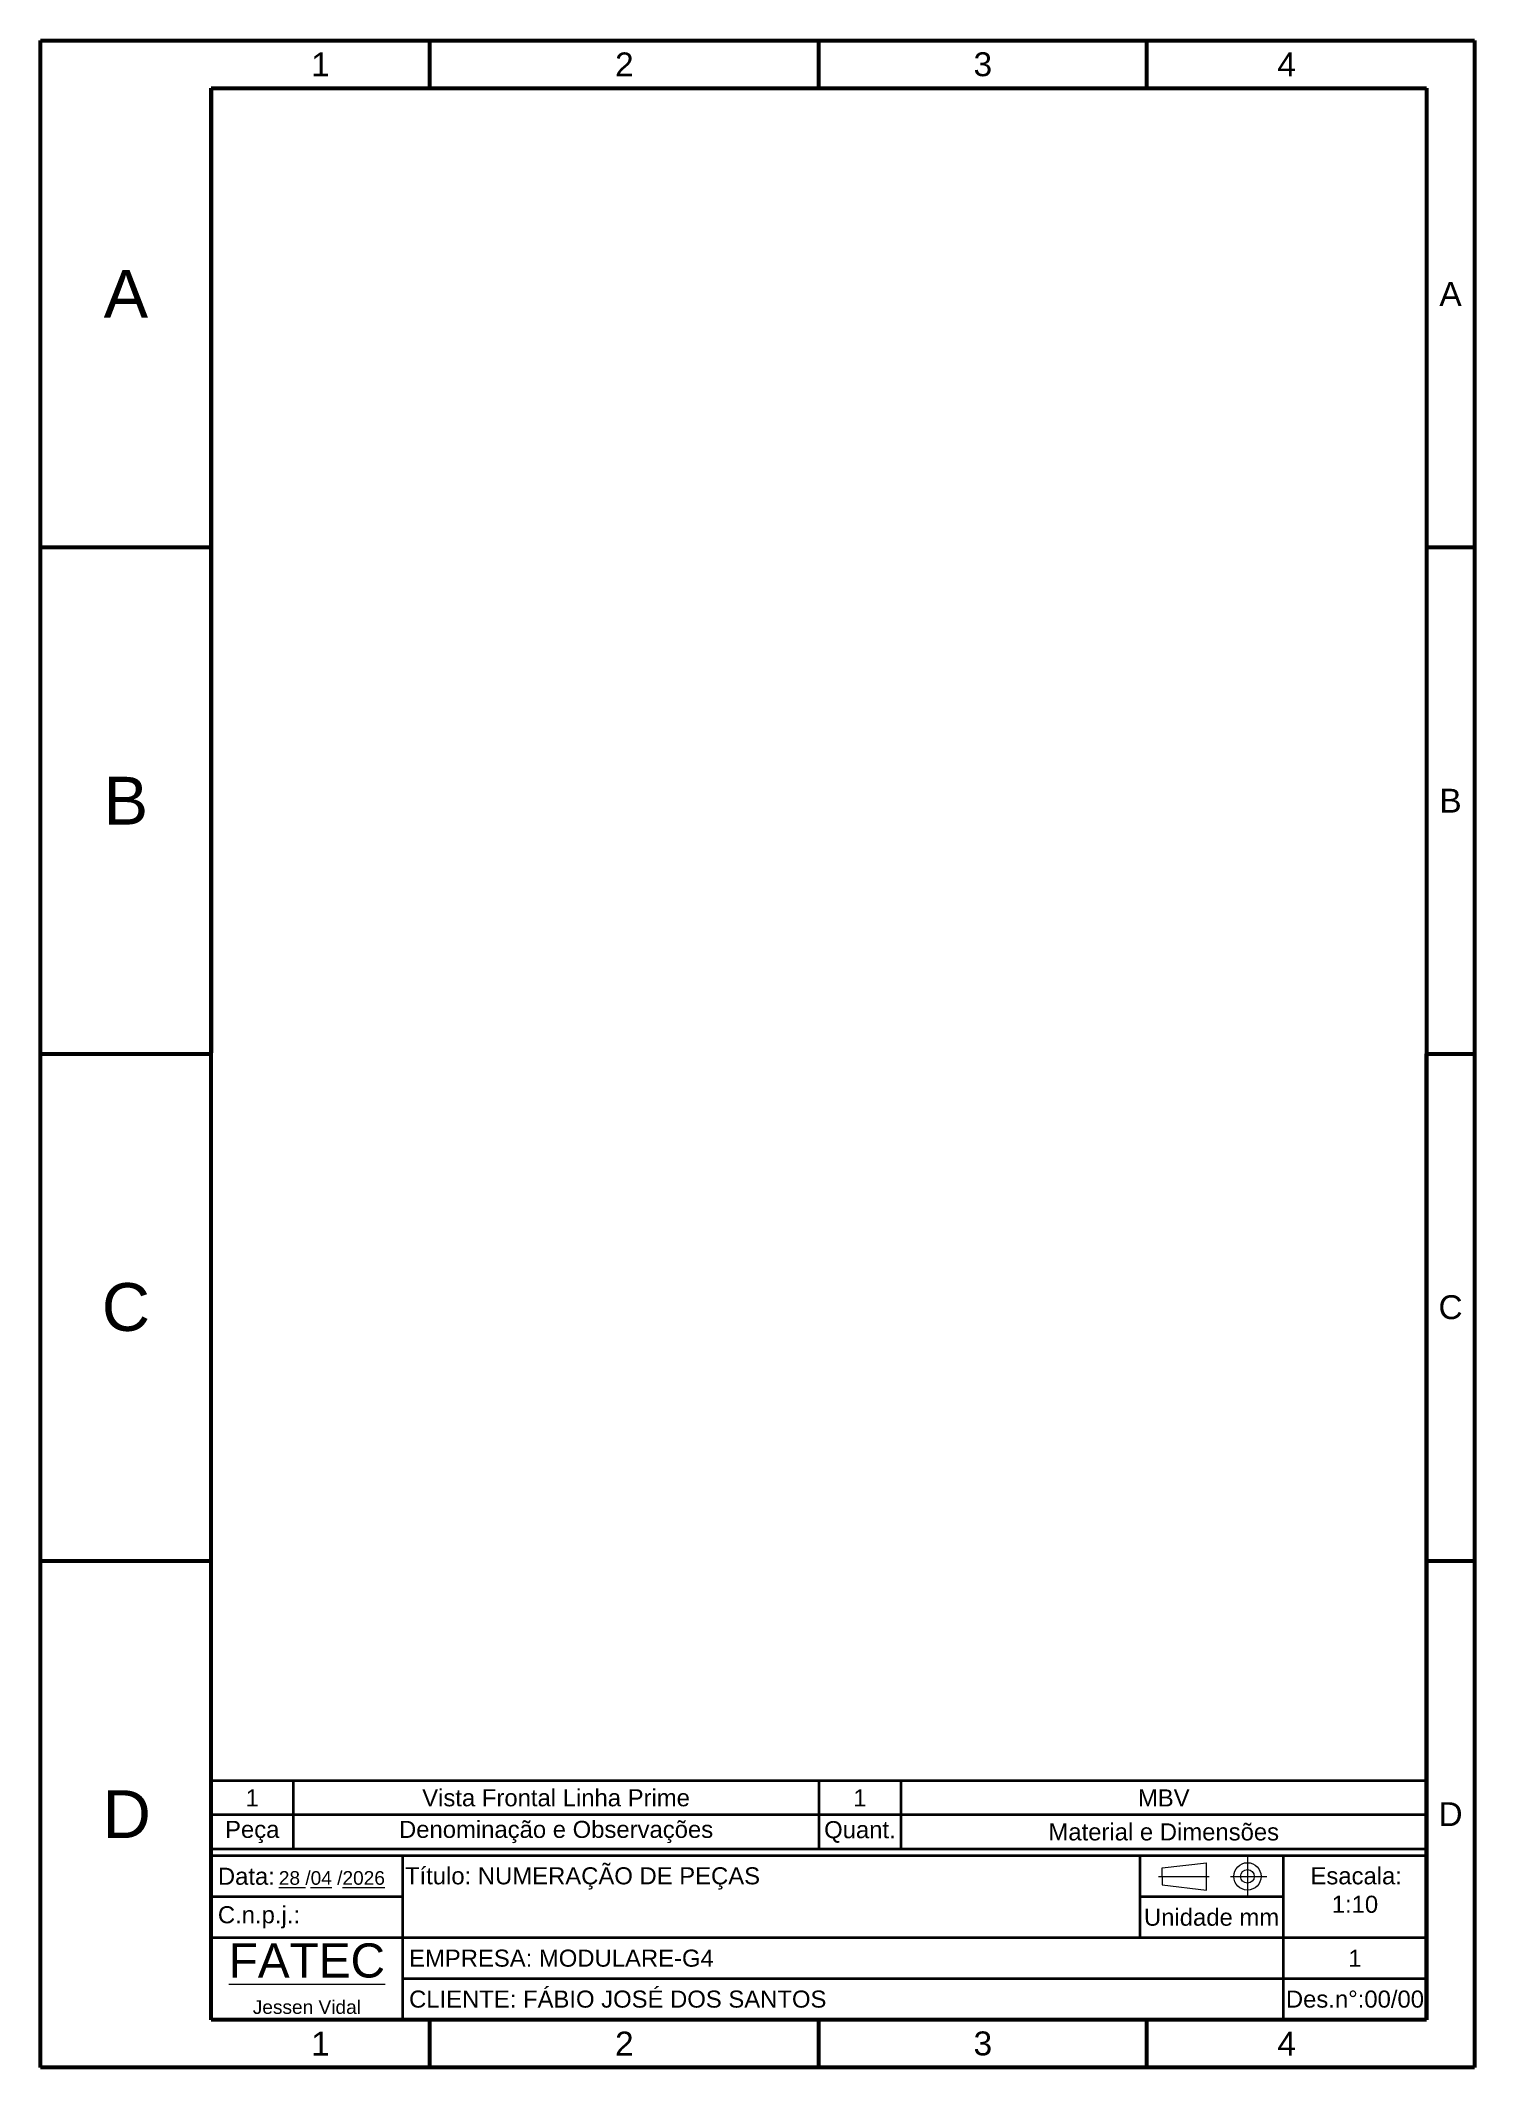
# Model space of a CAD drawing. Header units: millimetres. Extents: x 0 to 210, y -7 to 290.
import ezdxf

# ---------------------------------------------------------------- set-up
doc = ezdxf.new("R2010")
doc.units = ezdxf.units.MM
doc.layers.get('0').update_dxf_attribs({"lineweight": 40})
doc.layers.add('Margem', color=7, linetype='Continuous', lineweight=60)
doc.layers.add('Texto', color=7, linetype='Continuous', lineweight=20)

msp = doc.modelspace()

# ---------------------------------------------------------------- linework, layer by layer
for p, q in [((203, 35), (25, 35)), ((37, 35), (37, 25)), ((114, 35), (114, 25)), ((126, 35), (126, 25)), ((203, 30), (25, 30)), ((203, 25), (25, 25)), ((203, 24), (25, 24)), ((53, 24), (53, 0)), ((161, 24), (161, 12)), ((182, 24), (182, 0)), ((53, 18), (25, 18)), ((182, 18), (161, 18)), ((203, 12), (25, 12)), ((203, 6), (53, 6))]:
    msp.add_line(p, q)
at = {"layer": 'Margem'}
for p, q in [((0, 290), (210, 290)), ((0, -7), (0, 290)), ((57, 283), (57, 290)), ((114, 283), (114, 290)), ((162, 283), (162, 290)), ((210, 290), (210, -7)), ((25, 0), (25, 283)), ((25, 283), (203, 283)), ((25, 283), (25, 141.66)), ((25, 283), (114, 283)), ((203, 283), (203, 0)), ((0, 215.75), (25, 215.75)), ((0, 141.5), (25, 141.5)), ((203, 0), (203, 141.5)), ((203, 141.5), (210, 141.5)), ((0, 67.25), (25, 67.25)), ((203, 67.25), (210, 67.25)), ((57, -7), (57, 0)), ((203, 0), (25, 0)), ((114, -7), (114, 0)), ((162, -7), (162, 0)), ((210, -7), (0, -7))]:
    msp.add_line(p, q, dxfattribs=at)
at = {"layer": 'Margem', "color": 250}
msp.add_line((203, 215.75), (210, 215.75), dxfattribs=at)
at = {"layer": 'Texto', "ltscale": 0.1}
for p, q in [((176.75, 24), (176.75, 18)), ((163.74, 21), (171.17, 21)), ((174.25, 21), (179.59, 21))]:
    msp.add_line(p, q, dxfattribs=at)
at = {"layer": 'Texto'}
for p, q in [((164.25, 22.25), (170.75, 23)), ((164.25, 21), (164.25, 22.25)), ((164.25, 21), (164.25, 19.75)), ((170.75, 19), (170.75, 23)), ((164.25, 19.75), (170.75, 19))]:
    msp.add_line(p, q, dxfattribs=at)
for radius in [2, 1]:
    msp.add_circle((176.75, 21), radius, dxfattribs=at)

# ---------------------------------------------------------------- texts
at = {"insert": (39, 19.61), "char_height": 1.5, "width": 28, "attachment_point": 5}
msp.add_mtext('\\A1;', dxfattribs=at)
at = {"layer": 'Texto'}
for s, insert, char_height, width, attachment_point in [('{\\fArial|b0|i0|c0|p34;1}', (41, 286.5), 3.5, 32, 5), ('{\\fArial|b0|i0|c0|p34;2}', (85.5, 286.5), 3.5, 57, 5), ('{\\fArial|b0|i0|c0|p34;3}', (138, 286.5), 3.5, 48, 5), ('{\\fArial|b0|i0|c0|p34;4}', (182.5, 286.5), 3.5, 41, 5), ('{\\fArial|b0|i0|c0|p34;A}', (12.5, 252.87), 7, 25, 5), ('{\\fArial|b0|i0|c0|p34;A}', (206.5, 252.87), 3.5, 7, 5), ('{\\fArial|b0|i0|c0|p34;B}', (12.5, 178.62), 7, 25, 5), ('{\\fArial|b0|i0|c0|p34;B}', (206.5, 178.62), 3.5, 7, 5), ('{\\fArial|b0|i0|c0|p34;C}', (12.5, 104.38), 7, 25, 5), ('{\\fArial|b0|i0|c0|p34;C}', (206.5, 104.38), 3.5, 7, 5), ('{\\fArial|b0|i0|c0|p34;D}', (12.63, 30.12), 7, 25.2551, 5), ('{\\fArial|b0|i0|c0|p34;1}', (31, 32.5), 2.5, 12, 5), ('{\\fArial|b0|i0|c0|p34;Vista Frontal Linha Prime}', (75.5, 32.5), 2.5, 77, 5), ('{\\fArial|b0|i0|c0|p34;1}', (120, 32.5), 2.5, 12, 5), ('{\\fArial|b0|i0|c0|p34;MBV}', (164.5, 32.5), 2.5, 77, 5), ('{\\fArial|b0|i0|c0|p34;D}', (206.5, 30.12), 3.5, 7, 5), ('{\\fArial|b0|i0|c0|p34;Peça}', (31, 27.5), 2.5, 12, 5), ('{\\fArial|b0|i0|c0|p34;Denominação e Observações}', (75.5, 27.5), 2.5, 77, 5), ('{\\fArial|b0|i0|c0|p34;Quant.}', (120, 27.5), 2.5, 12, 5), ('{\\fArial|b0|i0|c0|p34;Material e Dimensões}', (164.5, 27.5), 2.5, 77, 5), ('{\\fArial|b0|i0|c0|p34; Data:\\H0.6x; \\H1.333x;\\L28\\l /\\L04\\l /\\L2026}', (25, 21), 2.5, 28, 4), ('\\P {\\fArial|b0|i0|c0|p34;\\H2.5x;Título: NUMERAÇÃO DE PEÇAS}', (53, 24), 1, 108, 1), ('\\P {\\fArial|b0|i0|c0|p34;\\H2.5x;Esacala:\\P1:10}', (192.5, 24), 1, 21, 2), ('{\\fArial|b0|i0|c0|p34; C.n.p.j.:}', (25, 15), 2.5, 28, 4), ('{\\fArial|b0|i0|c0|p34;Unidade mm}', (171.5, 15), 2.5, 21, 5), ('{\\fArial|b0|i0|c0|p34;\\LFATEC\\l\\C5;\\P\\H0.4x;\\C256;Jessen Vidal}', (39, 6), 5, 28, 5), ('{\\fArial|b0|i0|c0|p34; EMPRESA: MODULARE-G4}', (53, 9), 2.5, 129, 4), ('{\\fArial|b0|i0|c0|p34;1}', (192.5, 9), 2.5, 21, 5), ('{\\fArial|b0|i0|c0|p34; CLIENTE: FÁBIO JOSÉ DOS SANTOS }', (53, 3), 2.5, 129, 4), ('{\\fArial|b0|i0|c0|p34;Des.n°:00/00}', (192.5, 3), 2.5, 21, 5), ('{\\fArial|b0|i0|c0|p34;1}', (41, -3.5), 3.5, 32, 5), ('{\\fArial|b0|i0|c0|p34;2}', (85.5, -3.5), 3.5, 57, 5), ('{\\fArial|b0|i0|c0|p34;3}', (138, -3.5), 3.5, 48, 5), ('{\\fArial|b0|i0|c0|p34;4}', (182.5, -3.5), 3.5, 41, 5)]:
    msp.add_mtext(s, dxfattribs=dict(at, insert=insert, char_height=char_height, width=width, attachment_point=attachment_point))

doc.saveas('drawing.dxf')
